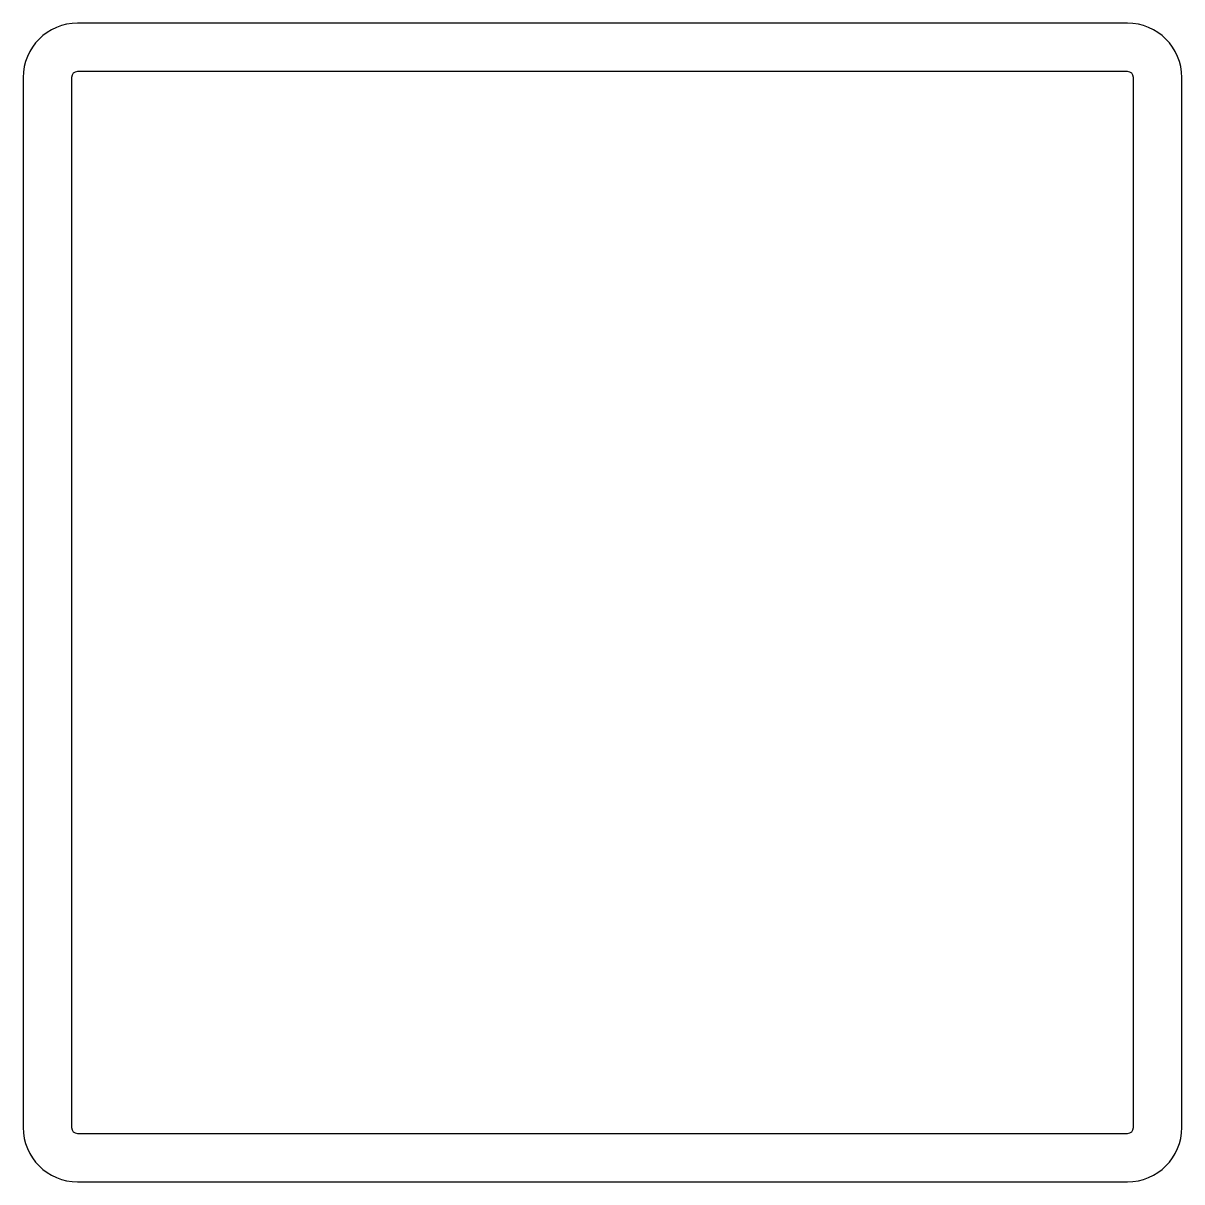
# Model space of a CAD drawing. Extents: x -37 to 36.1, y 9.5 to 82.5.
import ezdxf

# ---------------------------------------------------------------- set-up
doc = ezdxf.new("R2010")
doc.units = 0
doc.layers.get('0').update_dxf_attribs({"linetype": 'CONTINUOUS'})

msp = doc.modelspace()

# ---------------------------------------------------------------- linework, layer by layer
for p, q in [((32.625, 82.481), (-33.542, 82.481)), ((-36.971, 79.052), (-36.971, 12.885)), ((-33.923, 79.052), (-33.923, 12.885)), ((32.625, 79.433), (-33.542, 79.433)), ((33.006, 12.885), (33.006, 79.052)), ((36.054, 12.885), (36.054, 79.052)), ((-33.542, 12.504), (32.625, 12.504)), ((-33.542, 9.456), (32.625, 9.456))]:
    msp.add_line(p, q)
for centre, radius, start, end in [((-33.542, 79.052), 3.429, 90, 180), ((32.625, 79.052), 3.429, 360, 90), ((-33.542, 79.052), 0.381, 90, 180), ((32.625, 79.052), 0.381, 360, 90), ((-33.542, 12.885), 3.429, 180, 270), ((-33.542, 12.885), 0.381, 180, 270), ((32.625, 12.885), 0.381, 270, 0), ((32.625, 12.885), 3.429, 270, 0)]:
    msp.add_arc(centre, radius, start, end)

doc.saveas('drawing.dxf')
